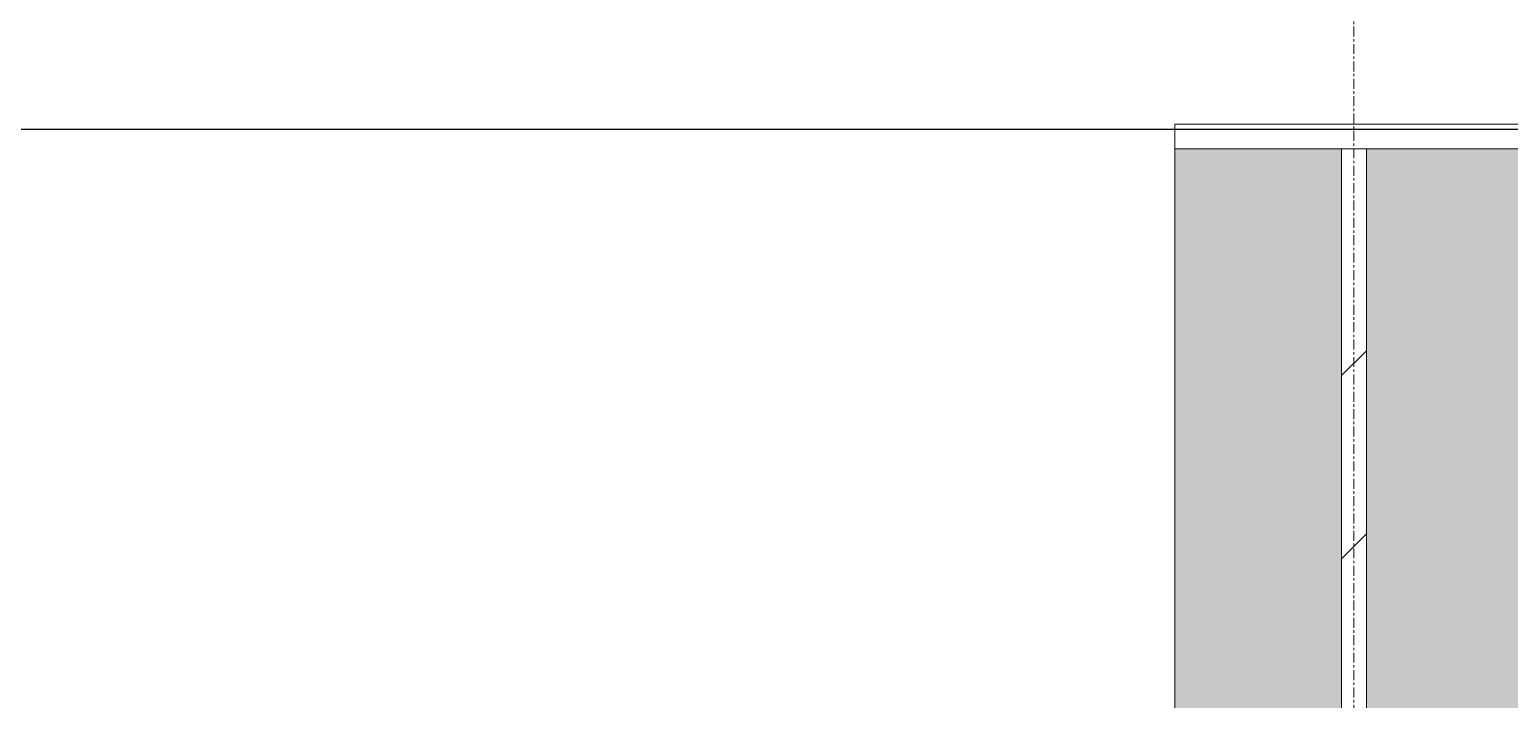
# Model space of a CAD drawing. Header units: inches. Extents: x -54880 to -186, y -265 to 853.
# Drawn here: x -24021 to -23946.6, y 329 to 362.7 of the extents above; entities that cross this region are included whole.
import ezdxf

# ---------------------------------------------------------------- set-up
doc = ezdxf.new("R2010")
doc.units = ezdxf.units.IN
doc.header["$MEASUREMENT"] = 0
doc.linetypes.add('Grid Line 1_2_', pattern=[0.875, 0.5, -0.125, 0.125, -0.125])
for name, color, linetype, lineweight in [('A-CLNG', 13, 'Continuous', 9), ('S-BEAM', 12, 'Continuous', 9), ('S-GRID', 1, 'Continuous', 9)]:
    doc.layers.add(name, color=color, linetype=linetype, lineweight=lineweight)
pattern_1 = [(45, (-26138.858, 100.19), (-19.00703, 19.00703), []), (45, (-26138.858, 128.99), (-19.00703, 19.00703), [])]

# ---------------------------------------------------------------- blocks, each defined once
blk = doc.blocks.new('Family7 - Family7-V3-Section 13')
at = {"layer": 'S-BEAM'}
h = blk.add_hatch(color=256, dxfattribs=at)
h.paths.add_polyline_path([(-23953.765, 327.211), (-23945.39, 327.24), (-23945.39, 356.722), (-23953.765, 356.722), (-23953.765, 327.24)], flags=0)
h.paths.add_polyline_path([(-23962.113, 327.211), (-23955.015, 327.24), (-23955.015, 356.722), (-23963.39, 356.722), (-23963.39, 327.211)], flags=0)
h = blk.add_hatch(dxfattribs=at)
h.set_pattern_fill('FP_1', color=256, style=0, pattern_type=2)
h.set_pattern_definition(pattern_1)
h.paths.add_polyline_path([(-23955.015, 291.999), (-23953.765, 291.999), (-23953.765, 356.722), (-23955.015, 356.722), (-23955.015, 320.219)], flags=0)
h = blk.add_hatch(color=256, dxfattribs=at)
h.paths.add_polyline_path([(-23955.015, 291.999), (-23955.015, 293.845), (-23963.39, 293.845), (-23963.39, 291.999)], flags=0)
h.paths.add_polyline_path([(-23945.39, 291.999), (-23945.39, 293.845), (-23953.765, 293.845), (-23953.765, 291.999)], flags=0)
h = blk.add_hatch(dxfattribs=at)
h.set_pattern_fill('FP_1', color=256, style=0, pattern_type=2)
h.set_pattern_definition(pattern_1)
h.paths.add_polyline_path([(-23963.39, 290.743), (-23945.39, 290.743), (-23945.39, 291.999), (-23963.39, 291.999)], flags=0)
blk.add_hatch(color=256, dxfattribs=at).paths.add_polyline_path([(-23945.39, 280.637), (-23945.39, 290.743), (-23963.39, 290.743), (-23963.39, 280.637)], flags=0)
at = {"layer": 'S-BEAM', "lineweight": 15}
for p, q in [((-23963.39, 357.973), (-23963.39, 356.722)), ((-23945.39, 357.973), (-23963.39, 357.973)), ((-23945.39, 356.722), (-23945.39, 357.973)), ((-23963.39, 356.722), (-23945.39, 356.722)), ((-23955.015, 356.722), (-23955.015, 291.999)), ((-23953.765, 356.722), (-23955.015, 356.722)), ((-23953.765, 291.999), (-23953.765, 356.722)), ((-23963.39, 291.999), (-23963.39, 290.743)), ((-23945.39, 291.999), (-23963.39, 291.999)), ((-23955.015, 291.999), (-23953.765, 291.999)), ((-23945.39, 290.743), (-23945.39, 291.999)), ((-23963.39, 290.743), (-23945.39, 290.743))]:
    blk.add_line(p, q, dxfattribs=at)
at = {"layer": 'S-BEAM'}
for p, q in [((-23963.39, 327.205), (-23963.39, 356.722)), ((-23945.39, 356.722), (-23945.39, 327.205)), ((-23963.39, 291.999), (-23963.39, 293.932)), ((-23945.39, 293.932), (-23945.39, 291.999)), ((-23963.39, 280.637), (-23963.39, 290.743)), ((-23945.39, 290.743), (-23945.39, 280.637)), ((-23945.39, 280.637), (-23963.39, 280.637))]:
    blk.add_line(p, q, dxfattribs=at)

msp = doc.modelspace()

# ---------------------------------------------------------------- linework, layer by layer
at = {"layer": 'A-CLNG', "lineweight": 25}
msp.add_line((-26274.63, 357.722), (-22792.15, 357.722), dxfattribs=at)
at = {"layer": 'S-GRID', "linetype": 'Grid Line 1_2_'}
msp.add_line((-23954.39, -132), (-23954.39, 573.765), dxfattribs=at)

# ---------------------------------------------------------------- block references
at = {"layer": 'S-BEAM'}
msp.add_blockref('Family7 - Family7-V3-Section 13', (0, 0), dxfattribs=at)

doc.saveas('drawing.dxf')
